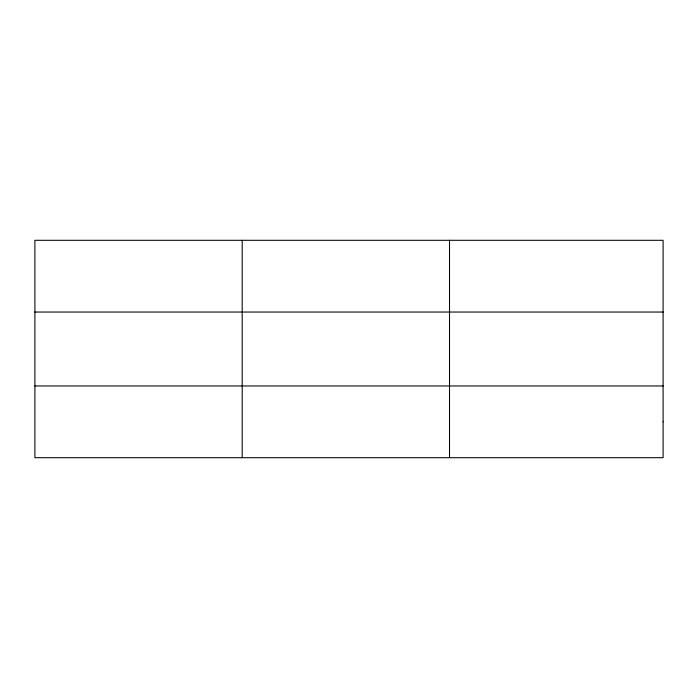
<?xml version="1.0" encoding="UTF-8"?>
<svg xmlns="http://www.w3.org/2000/svg" width="698" height="698" viewBox="0 0 698 698"><rect width="100%" height="100%" fill="white"/><g stroke="black" fill="none" stroke-linecap="round" stroke-linejoin="round"><path stroke-width="1.05" d="M242.206 457.696L242.206 240.304M449.512 457.696L449.512 240.304M34.9 312.041L663.1 312.041M34.9 385.959L663.1 385.959M663.1 421.828L663.1 457.696L34.9 457.696L34.9 240.304L663.1 240.304L663.1 421.828"/></g></svg>
